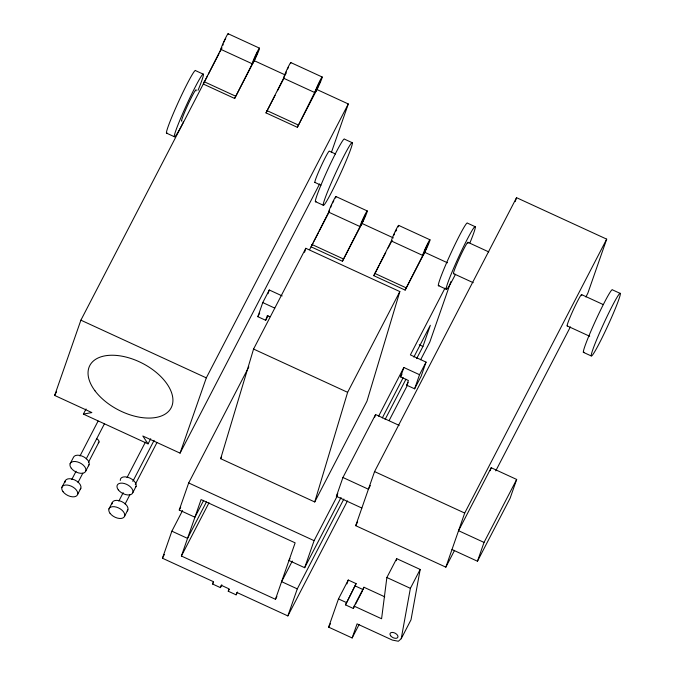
<?xml version="1.0" encoding="UTF-8"?>
<svg xmlns="http://www.w3.org/2000/svg" width="675" height="675" viewBox="0 0 675 675"><rect width="100%" height="100%" fill="white"/><g stroke="black" fill="none" stroke-linecap="round" stroke-linejoin="round"><path stroke-width="1.01" d="M354.729 605.787L353.337 608.479L345.499 604.876L356.105 583.63L348.266 580.028L338.479 598.919L328.632 627.142L352.148 637.959L357.075 623.852L392.344 640.077L398.368 641.25L401.22 638.702L411.007 619.81L420.179 569.447L396.664 558.622L386.868 577.513L381.586 618.756L354.156 606.133L363.943 587.242L384.758 596.818M396.402 560.689L396.664 558.622M401.22 638.702L410.383 588.33L420.179 569.447M220.674 458.688L253.564 349.051L305.792 248.299L399.845 291.575L366.964 401.212L314.736 501.964L220.674 458.688L221.645 456.823M304.577 252.323L305.792 248.299M314.736 501.964L347.625 392.327L399.845 291.575M285.432 74.056L286.225 71.955M86.054 408.966L83.388 414.113L91.884 412.568L54.65 395.44L80.89 320.169L207.596 75.743M221.813 47.545L203.293 84.037L234.647 98.466L254.23 60.683A8.648 0.582 -65.3 0 0 259.521 48.178L228.167 33.75M234.647 98.466L255.504 57.434L257.605 52.093L254.509 58.413L254.045 59.881L255.049 58.337L254.23 60.683L285.584 75.111M290.874 62.598L322.228 77.026A8.648 0.582 -65.3 0 1 316.938 89.539L297.354 127.313L266.001 112.894L284.521 76.393M150.719 438.716L148.053 443.872L142.83 436.008L180.065 453.136L206.305 377.873L348.292 103.958L316.938 89.539A8.648 0.582 -65.3 0 1 316.575 87.936A8.648 0.582 -65.3 0 1 322.228 77.026M297.354 127.313L320.406 80.933L317.216 87.261L316.752 88.737L317.756 87.185L316.938 89.539M221.856 584.82L220.404 587.621L212.566 584.018L213.384 581.664L162.439 558.225L171.872 531.174L182.545 510.578M203.656 500.369L194.923 517.219L179.246 510.005L188.679 482.954L248.847 366.888M268.009 315.799L265.68 320.296L257.842 316.693L262.761 302.577L269.291 289.988L282.201 295.928M267.975 293.752L269.291 289.988M181.398 556.023L201.074 499.576L295.135 542.852L275.459 599.299L181.398 556.023L209.014 502.74M265.68 320.296L267.317 315.596L269.933 316.794M331.374 152.491L348.292 103.958M329.602 210.33L311.082 246.822L342.436 261.25L362.019 223.467A8.648 0.582 -65.3 0 0 367.301 210.963L335.948 196.535M220.404 587.621L221.223 585.267L229.061 588.878L228.243 591.224L236.081 594.835L237.532 592.034M342.436 261.25L363.285 220.219L365.394 214.878L362.289 221.198L361.834 222.666L362.838 221.113L362.019 223.467L393.373 237.895M236.081 594.835L236.9 592.481L287.854 615.921L347.456 500.934M398.655 225.382L430.009 239.811A8.648 0.582 -65.3 0 1 424.727 252.323L405.143 290.098L373.79 275.678L391.365 240.992L422.719 255.42M287.854 615.921L297.287 588.878L343.862 499.019M289.955 558.622L288.984 560.495L304.661 567.709L314.094 540.658L337.382 495.728M405.143 290.098L425.993 249.075L428.102 243.726L424.997 250.045L424.541 251.522L425.545 249.969L424.727 252.323L447.525 262.811M361.851 508.047L336.378 496.319L342.934 477.503L375.578 414.534L399.161 425.393M374.541 417.513L375.578 414.534M400.57 376.903L403.852 367.495L419.529 374.709L414.61 388.817L406.772 385.214L408.409 380.506L400.57 376.903L401.971 374.203M454.562 550.327L445.846 567.16L355.7 525.682L374.566 471.589L516.544 197.674L606.69 239.144L587.824 293.245L585.883 296.983M416.635 358.619L422.947 346.444L430.329 325.282L413.834 357.1M450.9 281.602L429.832 342.014L420.626 359.775M346.908 583.917L348.266 580.028M445.019 288.09L410.383 354.898L426.06 362.112L421.141 376.228L414.61 388.817M345.499 604.876L356.105 583.63M353.337 608.479L354.156 606.133M363.943 587.242L363.125 589.596L355.286 585.984M515.177 201.606L516.544 197.674M445.846 567.16L464.704 513.059L606.69 239.144M490.16 470.703L491.197 467.733L516.67 479.452L510.106 498.268L477.47 561.237L451.997 549.517M477.47 561.237L484.026 542.422L516.67 479.452M223.155 43.985L222.995 45.166M330.674 207.487L330.936 206.769M396.377 230.757L396.647 230.04M393.643 235.626L394.436 233.753M331.298 205.892L331.729 204.905M223.94 42.12L224.412 41.091M224.885 40.095L225.728 38.467M287.592 68.951L288.436 67.323M332.674 202.88L333.121 201.985M395.381 231.736L396.537 229.576M208.55 73.904L219.054 53.629M220.008 51.789L221.923 48.102M54.65 395.44L56.59 391.694M70.107 463.801L73.372 457.507A8.648 4.944 27.4 0 1 83.86 456.924A8.648 4.944 27.4 0 1 88.358 465.818M61.906 487.325L65.171 481.03M79.979 455.996L98.069 421.099M71.778 479.52L76.064 471.251M86.248 458.882L104.338 423.984M266.001 112.894L266.954 111.046M267.907 109.207L275.079 95.386M277.467 90.779L283.677 78.798M78.047 482.406L82.814 473.217M88.526 462.198L98.997 441.998M85.784 471.015L89.049 464.721M77.583 494.539L80.848 488.244M108.937 508.967L112.202 502.664M127.043 477.579L145.42 442.125M118.842 501.095L123.196 492.699M132.832 481.393L154.102 440.353M125.111 503.98L129.946 494.657M135.27 484.397L157.03 442.412M132.815 492.657L136.08 486.354M124.613 516.173L127.879 509.878M180.065 453.136L319.629 183.904M257.842 316.693L259.706 313.09M309.631 249.623L312.989 243.135M313.942 241.296L318.246 233.002M319.199 231.162L329.231 211.807M179.246 510.005L180.706 507.195M162.439 558.225L164.371 554.479M206.466 501.879L187.549 538.388L171.872 531.174M212.566 584.018L213.536 582.145M373.79 275.678L379.038 265.537M380 263.697L385.729 252.636M388.117 248.029L391.939 240.663M228.243 591.224L229.213 589.359M292.283 561.068L281.61 581.664L297.287 588.878M275.459 599.299L276.91 596.498M336.378 496.319L337.812 493.543M378.624 416.171L403.852 367.495M304.661 567.709L341.052 497.509M382.295 417.943L403.161 377.696M385.104 419.453L405.962 379.207M406.772 385.214L408.173 382.514M389.129 420.542L407.54 385.012M419.529 374.709L426.06 362.112M370.33 485.528L368.415 489.232L342.934 477.503M355.7 525.682L357.64 521.944M328.632 627.142L330.497 623.548M355.666 603.982L362.661 590.49M352.148 637.959L359.142 624.468M491.197 467.733L458.553 530.702L484.026 542.422M495.754 470.872L570.383 326.902M285.702 74.014L286.014 73.491M333.517 201.251L333.83 200.728M220.868 49.359L252.222 63.787M283.576 78.216L314.93 92.635M203.445 74.25L195.607 70.647A34.594 2.329 -65.3 0 0 178.276 102.271A34.594 2.329 -65.3 0 0 167.155 132.983M352.375 142.771A34.594 2.329 -65.3 0 0 329.763 186.401A34.594 2.329 -65.3 0 0 331.231 192.814A34.594 2.329 -65.3 0 0 352.375 142.771L344.537 139.168A34.594 2.329 -65.3 0 0 327.206 170.792A34.594 2.329 -65.3 0 0 316.086 201.504M204.112 81.692L235.465 96.112M266.819 110.54L298.173 124.968M335.5 153.976L329.408 151.175A17.297 1.164 -65.3 0 0 320.743 166.987A17.297 1.164 -65.3 0 0 315.183 182.343M475.335 226.758L467.497 223.155A34.594 2.329 -65.3 0 0 450.174 254.779A34.594 2.329 -65.3 0 0 439.045 285.491M620.35 293.482A34.594 2.329 -65.3 0 0 597.738 337.103A34.594 2.329 -65.3 0 0 599.197 343.516A34.594 2.329 -65.3 0 0 620.35 293.482L612.512 289.87A34.594 2.329 -65.3 0 0 595.181 321.502A34.594 2.329 -65.3 0 0 584.052 352.207M468.045 242.367L488.742 251.893M581.698 294.663L603.34 304.619M314.82 182.393L320.92 185.195M166.438 133.085L174.277 136.696M315.368 201.606L323.207 205.217M328.657 212.144L360.011 226.572M453.457 273.594L473.209 282.682M567.118 325.882L589.688 336.268M438.328 285.593L446.167 289.204M583.335 352.316L591.173 355.919M311.901 244.468L343.254 258.896M374.608 273.324L405.962 287.752M419.259 344.748L422.947 346.444M262.761 302.577L274.75 308.095M253.564 349.051L347.625 392.327M80.89 320.169L206.305 377.873M374.566 471.589L464.704 513.059M83.388 414.113L148.053 443.872M188.679 482.954L314.094 540.658M386.868 577.513L410.383 588.33M338.479 598.919L346.317 602.522M254.23 60.683A8.648 0.582 -65.3 0 1 253.868 59.079A8.648 0.582 -65.3 0 1 259.521 48.178M362.019 223.467A8.648 0.582 -65.3 0 1 361.648 221.864A8.648 0.582 -65.3 0 1 367.301 210.963M221.046 49.334A8.648 0.582 -65.3 0 1 224.302 40.627A8.648 0.582 -65.3 0 1 228.091 34.256M283.753 78.182A8.648 0.582 -65.3 0 1 287.01 69.483A8.648 0.582 -65.3 0 1 290.798 63.104M329.248 211.562A8.648 0.582 -65.3 0 1 332.092 203.411A8.648 0.582 -65.3 0 1 335.568 198.045M391.956 240.41A8.648 0.582 -65.3 0 1 394.799 232.267A8.648 0.582 -65.3 0 1 398.275 226.893M424.727 252.323A8.648 0.582 -65.3 0 1 424.356 250.72A8.648 0.582 -65.3 0 1 430.009 239.811M183.608 121.736A34.594 2.329 -65.3 0 1 176.344 129.144A34.594 2.329 -65.3 0 1 198.458 80.992A34.594 2.329 -65.3 0 1 198.045 90.298M181.929 121.028A17.297 1.164 -65.3 0 1 188.435 103.621A17.297 1.164 -65.3 0 1 196.012 90.872M567.472 325.831A17.297 1.164 -65.3 0 1 573.986 308.424A17.297 1.164 -65.3 0 1 581.563 295.675M453.819 273.535A17.297 1.164 -65.3 0 1 460.325 256.129A17.297 1.164 -65.3 0 1 467.91 243.38M455.498 274.244A34.594 2.329 -65.3 0 1 448.234 281.652A34.594 2.329 -65.3 0 1 470.348 233.499A34.594 2.329 -65.3 0 1 469.935 242.806M112.05 504.006A8.648 4.944 27.4 0 1 121.686 501.567A8.648 4.944 27.4 0 1 127.187 510.975M96.517 438.674A3.459 1.983 27.4 0 1 98.246 442.749M65.019 482.372A8.648 4.944 27.4 0 1 74.655 479.933A8.648 4.944 27.4 0 1 80.156 489.333M120.251 480.482A8.648 4.944 27.4 0 1 129.887 478.052A8.648 4.944 27.4 0 1 135.388 487.451M390.631 635.766A4.32 2.472 27.4 0 0 397.558 637.723A4.32 2.472 27.4 0 0 393.761 632.635A4.32 2.472 27.4 0 0 390.631 635.766M94.956 390.766A45.833 26.224 27.4 0 0 168.362 411.573A45.833 26.224 27.4 0 0 128.123 357.623A45.833 26.224 27.4 0 0 94.956 390.766M110.076 513.346A8.648 4.944 27.4 0 0 123.922 517.269A8.648 4.944 27.4 0 0 116.336 507.094A8.648 4.944 27.4 0 0 110.076 513.346M63.045 491.704A8.648 4.944 27.4 0 0 76.891 495.636A8.648 4.944 27.4 0 0 69.306 485.452A8.648 4.944 27.4 0 0 63.045 491.704M118.277 489.822A8.648 4.944 27.4 0 0 132.123 493.754A8.648 4.944 27.4 0 0 124.537 483.57A8.648 4.944 27.4 0 0 118.277 489.822M71.246 468.188A8.648 4.944 27.4 0 0 85.092 472.112A8.648 4.944 27.4 0 0 77.507 461.936A8.648 4.944 27.4 0 0 71.246 468.188"/></g></svg>
